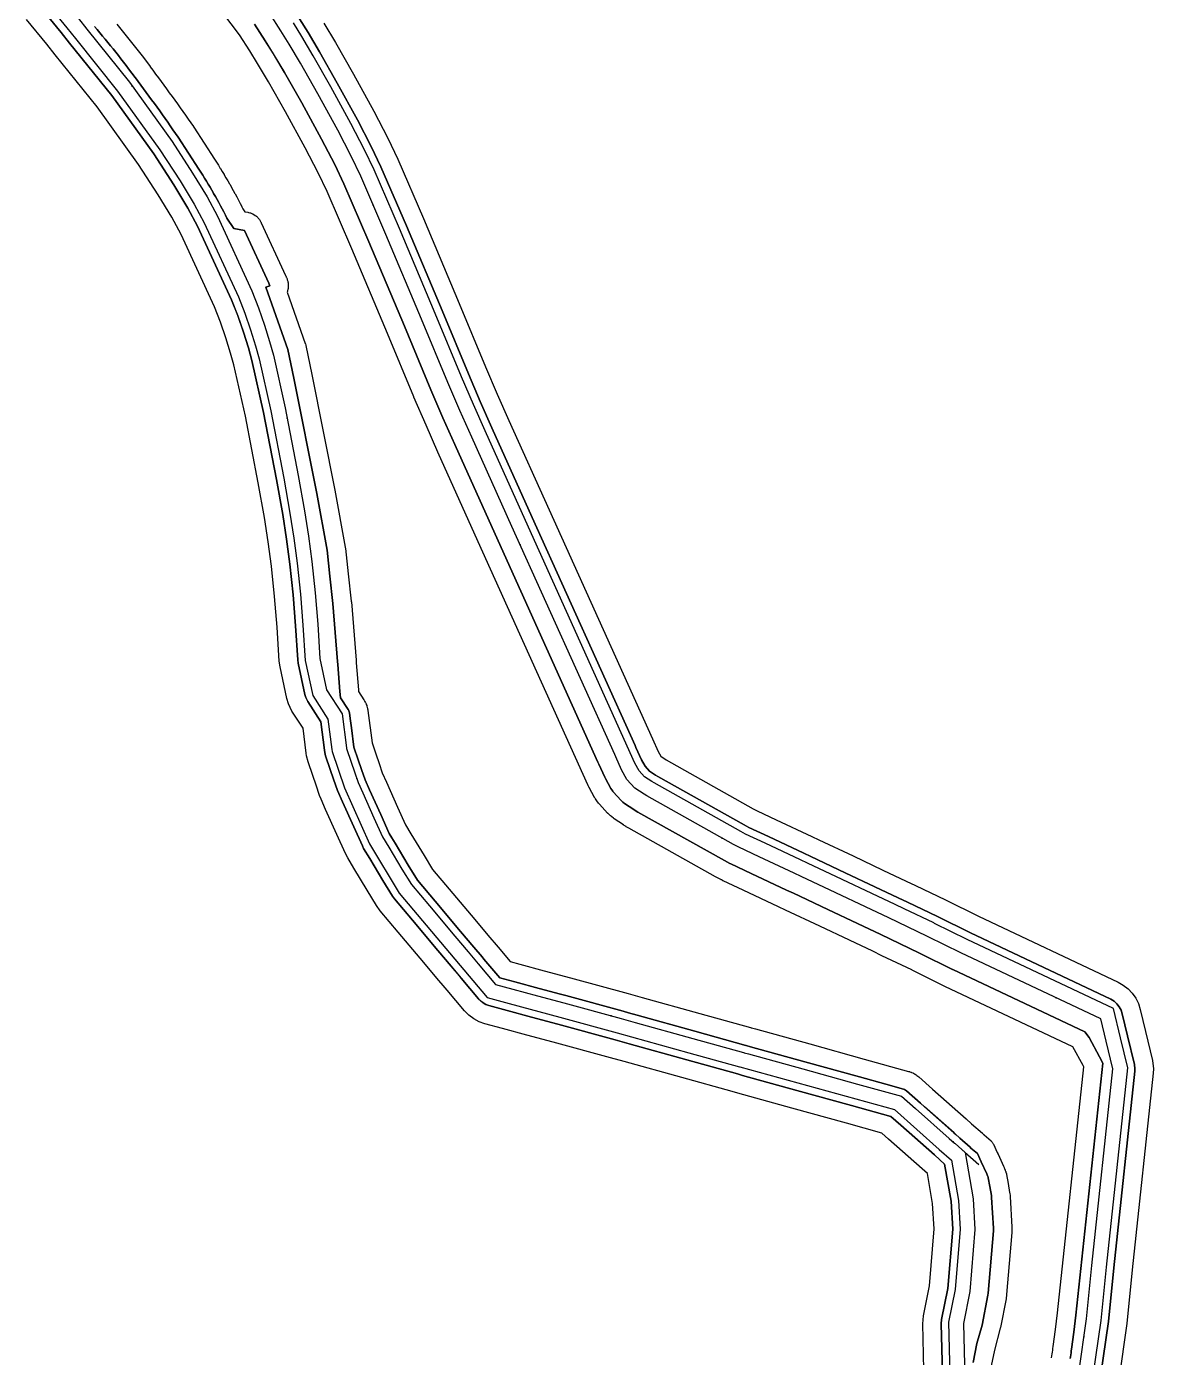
# Model space of a CAD drawing. Header units: inches. Extents: x 87989 to 118156, y 435697 to 451526.
# Drawn here: x 93021.5 to 93326, y 438852.3 to 439211.8 of the extents above; entities that cross this region are included whole.
import ezdxf

# ---------------------------------------------------------------- set-up
doc = ezdxf.new("R2010")
doc.units = ezdxf.units.IN
doc.header["$MEASUREMENT"] = 0
for name, color, linetype, true_color in [('As_waterkering_BWK', 7, 'Continuous', 0x7b8981), ('Beschermingszone_BWK', 7, 'Continuous', 0xcf890d), ('Grens_bebouwingsvrije_zone_BWK', 7, 'Continuous', 0x6789ae), ('Kernzone_BWK', 7, 'Continuous', 0xcb89af), ('Kunstwerken_BWK', 7, 'Continuous', 0xc78952), ('Referentiepunten_BWK', 7, 'Continuous', 0x178980)]:
    doc.layers.add(name, color=color, linetype=linetype, true_color=true_color)

msp = doc.modelspace()

# ---------------------------------------------------------------- linework, layer by layer
at = {"layer": 'As_waterkering_BWK'}
for points in [[(93035.5245, 439213.9066), (93037.8354, 439211.0393), (93049.3181, 439196.7382), (93060.8494, 439180.7496), (93066.406, 439172.1964), (93070.3268, 439165.7317), (93073.1189, 439160.5319), (93082.4413, 439140.3389), (93084.2366, 439135.7506), (93085.8481, 439131.1228), (93087.2151, 439126.6563), (93088.2261, 439123.0256), (93091.4266, 439108.7342), (93094.9436, 439090.4877), (93096.6536, 439080.9744), (93097.7407, 439074.1262), (93098.6023, 439067.2438), (93099.5021, 439058.8055), (93100.1957, 439050.348), (93100.7906, 439041.0718), (93102.6028, 439032.5952), (93106.7653, 439026.1515)], [(93313.2078, 438937.6914), (93311.7653, 438943.7117), (93273.9315, 438961.5323), (93265.1551, 438965.9052), (93264.9663, 438965.9933), (93256.9628, 438969.8057), (93254.5057, 438970.9832), (93248.172, 438973.9713), (93240.1718, 438977.7637), (93230.873, 438982.1408), (93228.9809, 438983.0367), (93219.4433, 438987.516), (93213.9635, 438990.0786), (93212.5619, 438990.8473), (93189.1557, 439003.9621), (93188.379, 439004.3889), (93185.8912, 439006.0648), (93183.7486, 439008.4112), (93182.3112, 439011.0269), (93180.7304, 439014.5303), (93180.4631, 439015.1227), (93152.689, 439076.6756), (93141.8057, 439100.8892), (93138.63, 439108.0607), (93135.3988, 439115.5868), (93128.2859, 439132.7338), (93118.6326, 439155.618), (93111.8359, 439171.3641), (93109.262, 439176.7189), (93105.6307, 439183.7433), (93100.2533, 439193.582), (93095.5358, 439201.8924), (93092.4787, 439207.0139), (93090.254, 439210.613), (93087.2156, 439215.2688)], [(93106.7653, 439026.1515), (93106.8111, 439026.0806), (93108.007, 439016.891), (93108.008, 439016.879), (93108.02, 439016.71), (93109.275, 439013.021), (93110.158, 439010.428), (93111.13, 439007.57), (93112.373, 439004.801), (93115.402, 438998.055), (93117.73, 438992.869), (93119.399, 438990.101), (93122.965, 438984.191), (93125.5, 438979.99), (93130.372, 438974.211), (93137.284, 438966.013), (93140.825, 438961.813), (93143.065, 438959.156), (93143.57, 438958.557), (93148.247, 438953.011), (93152.947, 438951.743), (93159.548, 438949.966), (93166.678, 438948.046), (93182.19, 438943.818), (93185.982, 438942.762), (93201.567, 438938.424), (93215.28, 438934.61), (93215.344, 438934.59), (93215.41, 438934.57), (93216.621, 438934.235), (93231.268, 438930.181), (93246.029, 438926.096), (93257.97, 438922.79), (93261.716, 438919.474), (93270.799, 438911.433), (93272.221, 438910.168), (93272.401, 438910.008), (93275.1471, 438907.5668), (93277.303, 438895.1341), (93277.7851, 438886.8431), (93276.3793, 438870.0434), (93274.6875, 438861.4364), (93275.0331, 438846.6803)], [(93305.827, 438848.0825), (93307.8987, 438862.6963), (93309.3339, 438877.0811), (93315.0035, 438930.1968), (93313.2078, 438937.6914)]]:
    msp.add_lwpolyline(points, dxfattribs=at)
at = {"layer": 'Beschermingszone_BWK'}
for points in [[(93298.498, 438852.1797), (93298.5762, 438852.6797), (93298.6504, 438853.1836), (93298.7266, 438853.6797), (93298.7949, 438854.1758), (93298.8672, 438854.6836), (93298.9336, 438855.1758), (93299.5313, 438859.7539), (93300.1133, 438864.2852), (93307.1953, 438930.7266), (93307.0098, 438931.0742), (93304.2754, 438936.168), (93269.6445, 438952.4961), (93269.4961, 438952.5703), (93260.8086, 438956.8984), (93260.7012, 438956.9492), (93252.6523, 438960.7813), (93250.2109, 438961.9531), (93243.8965, 438964.9297), (93235.9004, 438968.7227), (93226.6035, 438973.0977), (93224.7148, 438973.9922), (93215.1992, 438978.4609), (93209.7266, 438981.0195), (93209.6914, 438981.0391), (93209.6133, 438981.0742), (93209.584, 438981.0898), (93209.2969, 438981.2344), (93209.2617, 438981.2539), (93209.1895, 438981.293), (93209.1543, 438981.3125), (93207.7129, 438982.1016), (93184.3027, 438995.2188), (93183.5625, 438995.625), (93183.5156, 438995.6523), (93183.416, 438995.7109), (93183.3672, 438995.7383), (93182.9824, 438995.9727), (93182.9336, 438996.0039), (93182.8398, 438996.0625), (93182.7969, 438996.0938), (93180.3047, 438997.7695), (93180.25, 438997.8086), (93180.1426, 438997.8867), (93180.0898, 438997.9219), (93179.6602, 438998.2461), (93179.5527, 438998.332), (93179.3262, 438998.5273), (93179.2988, 438998.5508), (93179.2168, 438998.625), (93178.7383, 438999.0859), (93178.7012, 438999.1211), (93178.6797, 438999.1445), (93178.5645, 438999.2617), (93178.5059, 438999.3203), (93176.3457, 439001.6875), (93176.3145, 439001.7227), (93176.1582, 439001.9023), (93176.0664, 439002.0117), (93175.8848, 439002.2461), (93175.8066, 439002.3516), (93175.2813, 439003.1133), (93175.2578, 439003.1445), (93175.2109, 439003.2187), (93175.0762, 439003.4375), (93175.0371, 439003.5039), (93175.0117, 439003.5469), (93173.5469, 439006.2109), (93173.5234, 439006.2539), (93173.4785, 439006.3398), (93173.4551, 439006.3867), (93173.2773, 439006.7422), (93173.2598, 439006.7813), (93173.2168, 439006.8711), (93173.1953, 439006.9141), (93143.5703, 439072.5703), (93132.6738, 439096.8164), (93129.4629, 439104.0625), (93126.1914, 439111.6836), (93126.1797, 439111.7109), (93119.0605, 439128.875), (93109.4355, 439151.6914), (93102.7344, 439167.2148), (93100.3203, 439172.2383), (93100.3047, 439172.2734), (93096.8008, 439179.0469), (93091.5176, 439188.7148), (93086.8926, 439196.8594), (93083.9316, 439201.8203), (93081.8125, 439205.25), (93079.0313, 439209.5156), (93074.5195, 439215.4805)], [(93277.3008, 438850.9102), (93278.3008, 438856.0391), (93279.6992, 438861.0078), (93281.2852, 438869.0781), (93281.3613, 438869.625), (93282.7676, 438886.4258), (93282.7773, 438887.1328), (93282.2949, 438895.4258), (93282.2305, 438895.9883), (93281.8125, 438898.3906), (93281.3926, 438900.8047), (93281.3633, 438900.8711), (93281.3184, 438900.9766), (93281.2734, 438901.0859), (93281.2285, 438901.1914), (93281.1816, 438901.3008), (93281.1387, 438901.4063), (93281.0938, 438901.5156), (93281.0488, 438901.625), (93281.0039, 438901.7305), (93280.9609, 438901.8398), (93279.4805, 438905.0508), (93278.4316, 438907.3242), (93276.707, 438908.8203), (93276.4766, 438909.0625), (93273.7305, 438911.5039), (93273.5508, 438911.6641), (93272.6211, 438912.4883), (93272.127, 438912.9297), (93264.1543, 438919.9844), (93263.041, 438920.9727), (93259.2949, 438924.2891), (93259.0547, 438924.4688), (93258.7891, 438924.6133), (93258.5039, 438924.7187), (93253.6758, 438926.0547), (93246.5625, 438928.0234), (93231.8008, 438932.1094), (93217.1543, 438936.1641), (93215.9629, 438936.4922), (93215.8457, 438936.5273), (93202.1035, 438940.3516), (93186.5176, 438944.6875), (93184.1621, 438945.3438), (93182.7207, 438945.7461), (93167.2012, 438949.9766), (93165.7637, 438950.3633), (93160.0684, 438951.8984), (93153.4668, 438953.6758), (93149.373, 438954.7773), (93145.0996, 438959.8477), (93144.5938, 438960.4453), (93142.3535, 438963.1016), (93138.8125, 438967.3008), (93131.9004, 438975.5), (93127.1309, 438981.1602), (93124.6777, 438985.2227), (93121.1113, 438991.1328), (93120.2129, 438992.625), (93119.5059, 438993.7969), (93117.2266, 438998.875), (93114.1973, 439005.6211), (93112.9941, 439008.3047), (93112.0508, 439011.0742), (93111.168, 439013.6641), (93109.9922, 439017.1328), (93109.3145, 439022.3477), (93108.9844, 439024.8867), (93108.7949, 439026.3398), (93108.7344, 439026.6289), (93108.6328, 439026.9063), (93108.4902, 439027.1641), (93108.4453, 439027.2383), (93106.3691, 439030.4492), (93106.2109, 439032.1484), (93105.6191, 439039.4805), (93105.5703, 439040.2109), (93104.3008, 439055.9375), (93103.4414, 439063.3438), (93102.7129, 439070.2891), (93099.9492, 439085.6211), (93093.7402, 439116.7813), (93092.0898, 439124.5313), (93086.1699, 439141.3711), (93087.25, 439141.7734), (93087.0977, 439142.1602), (93086.9805, 439142.4336), (93080.4004, 439156.6875), (93077.5508, 439157.2109), (93075.6797, 439159.9883), (93075.25, 439160.8438), (93074.8086, 439161.6914), (93074.3672, 439162.5391), (93073.916, 439163.3789), (93073.4648, 439164.2227), (93073.002, 439165.0586), (93072.5371, 439165.8945), (93072.0762, 439166.6992), (93072.0371, 439166.7695), (93071.5898, 439167.5547), (93071.1055, 439168.3789), (93070.6191, 439169.1992), (93070.123, 439170.0195), (93069.6289, 439170.8359), (93069.123, 439171.6445), (93068.6172, 439172.457), (93068.0996, 439173.2617), (93062.5137, 439181.8594), (93062.4727, 439181.918), (93061.7949, 439182.8984), (93061.084, 439183.9102), (93060.373, 439184.9258), (93059.6582, 439185.9375), (93058.9434, 439186.9492), (93058.2227, 439187.957), (93057.5039, 439188.9648), (93056.7793, 439189.9687), (93056.0547, 439190.9727), (93055.3242, 439191.9727), (93054.5957, 439192.9766), (93053.8613, 439193.9727), (93053.1289, 439194.9688), (93052.3906, 439195.9648), (93051.6523, 439196.9609), (93050.9395, 439197.9063), (93050.8926, 439197.9688), (93049.0898, 439200.3711), (93048.4063, 439201.2695), (93047.7168, 439202.1602), (93047.0254, 439203.0547), (93046.3281, 439203.9414), (93045.6309, 439204.8281), (93044.9277, 439205.7109), (93044.2227, 439206.5938), (93043.5117, 439207.4688), (93042.7988, 439208.3477), (93042.0801, 439209.2188), (93041.3633, 439210.0898), (93040.6387, 439210.9531), (93039.9121, 439211.8164)], [(93045.9395, 439212.3984), (93046.668, 439211.5117), (93047.3926, 439210.6211), (93048.1172, 439209.7266), (93048.834, 439208.832), (93049.5488, 439207.9336), (93050.2598, 439207.0313), (93050.9707, 439206.1289), (93051.6719, 439205.2188), (93052.375, 439204.3125), (93053.0801, 439203.3828), (93054.8848, 439200.9844), (93054.9336, 439200.918), (93055.6582, 439199.9492), (93056.4043, 439198.9453), (93057.1504, 439197.9414), (93057.8906, 439196.9336), (93058.6309, 439195.9297), (93059.3672, 439194.918), (93060.1016, 439193.9063), (93060.834, 439192.8945), (93061.5645, 439191.8789), (93062.291, 439190.8633), (93063.0176, 439189.8438), (93064.4609, 439187.8047), (93065.1797, 439186.7813), (93065.8965, 439185.7539), (93066.5918, 439184.75), (93066.666, 439184.6406), (93066.6895, 439184.6055), (93072.3008, 439175.9727), (93072.8301, 439175.1484), (93072.8477, 439175.1211), (93073.3633, 439174.2969), (93073.8789, 439173.4688), (93073.8965, 439173.4414), (93074.4004, 439172.6094), (93074.9043, 439171.7813), (93074.9199, 439171.7539), (93075.4141, 439170.9141), (93075.9082, 439170.0742), (93075.9219, 439170.0508), (93076.3809, 439169.2461), (93076.416, 439169.1836), (93076.8848, 439168.3633), (93076.9043, 439168.332), (93077.375, 439167.4805), (93077.8457, 439166.6289), (93077.8613, 439166.6016), (93078.3203, 439165.7461), (93078.7813, 439164.8906), (93078.7969, 439164.8594), (93079.2441, 439163.9961), (93079.6934, 439163.1367), (93079.707, 439163.1094), (93080.0039, 439162.5195), (93080.5234, 439161.75), (93081.2988, 439161.6055), (93081.3379, 439161.6016), (93081.4941, 439161.5625), (93081.8809, 439161.4609), (93082.0391, 439161.4141), (93082.1914, 439161.3555), (93082.2559, 439161.3281), (93082.6191, 439161.1641), (93082.7051, 439161.125), (93082.8496, 439161.0469), (93082.9688, 439160.9727), (93083.3105, 439160.75), (93083.4531, 439160.6484), (93083.5801, 439160.543), (93083.6172, 439160.5117), (93083.9121, 439160.2422), (93083.9941, 439160.1641), (93084.1055, 439160.043), (93084.1836, 439159.9531), (93084.4316, 439159.6406), (93084.459, 439159.6055), (93084.5527, 439159.4727), (93084.6465, 439159.3203), (93084.8496, 439158.9609), (93084.9121, 439158.8438), (93084.9395, 439158.7852), (93091.5195, 439144.5313), (93091.5352, 439144.4961), (93091.5664, 439144.4297), (93091.5801, 439144.3945), (93091.6973, 439144.1211), (93091.709, 439144.0898), (93091.7402, 439144.0156), (93091.7539, 439143.9844), (93091.9063, 439143.5938), (93091.9453, 439143.4883), (93091.9746, 439143.3945), (93092.0977, 439142.9805), (93092.1133, 439142.918), (93092.1504, 439142.7578), (93092.1777, 439142.5977), (93092.1836, 439142.5547), (93092.2324, 439142.1289), (93092.2422, 439142.0078), (93092.248, 439141.8438), (93092.2441, 439141.6953), (93092.2168, 439141.2578), (93092.2012, 439141.0898), (93092.1738, 439140.9258), (93092.1543, 439140.8359), (93092.0547, 439140.418), (93092.0371, 439140.3477), (93091.9902, 439140.1914), (93091.9355, 439140.0469), (93096.8105, 439126.1758), (93096.8555, 439126.0352), (93096.9453, 439125.7109), (93096.9805, 439125.5703), (93098.6328, 439117.8047), (93098.6406, 439117.7734), (93104.8574, 439086.5742), (93104.8672, 439086.5313), (93107.6328, 439071.1758), (93107.6484, 439071.0859), (93107.6758, 439070.8906), (93107.6855, 439070.8125), (93108.4102, 439063.8945), (93109.2676, 439056.5117), (93109.2715, 439056.4688), (93109.2813, 439056.3828), (93109.2852, 439056.3398), (93110.5566, 439040.582), (93110.6055, 439039.8516), (93111.1914, 439032.5859), (93111.2324, 439032.1367), (93112.6914, 439029.8789), (93112.7402, 439029.8008), (93112.834, 439029.6406), (93112.8516, 439029.6133), (93112.8809, 439029.5625), (93113.0215, 439029.3008), (93113.0703, 439029.2109), (93113.1035, 439029.1367), (93113.2578, 439028.7969), (93113.2891, 439028.7227), (93113.3262, 439028.6289), (93113.4297, 439028.3516), (93113.4492, 439028.293), (93113.4863, 439028.1758), (93113.5879, 439027.8164), (93113.5977, 439027.7813), (93113.6309, 439027.6367), (93113.6934, 439027.3398), (93113.709, 439027.2578), (93113.7383, 439027.0742), (93113.752, 439026.9844), (93114.8867, 439018.2695), (93115.9023, 439015.2734), (93116.7852, 439012.6836), (93117.6504, 439010.1367), (93118.7598, 439007.668), (93121.7871, 439000.9219), (93123.9434, 438996.1211), (93125.3926, 438993.7148), (93128.959, 438987.8086), (93131.207, 438984.0781), (93135.7246, 438978.7227), (93142.6348, 438970.5234), (93146.1777, 438966.3242), (93148.9219, 438963.0703), (93152.1855, 438959.1992), (93154.7676, 438958.5), (93161.3672, 438956.7266), (93168.5078, 438954.8008), (93184.0488, 438950.5664), (93187.8594, 438949.5039), (93203.4434, 438945.168), (93217.1738, 438941.3477), (93217.209, 438941.3398), (93217.2871, 438941.3164), (93217.3223, 438941.3047), (93217.3711, 438941.2891), (93218.4863, 438940.9805), (93233.1348, 438936.9258), (93247.8965, 438932.8438), (93259.8379, 438929.5352), (93259.9277, 438929.5078), (93260.1094, 438929.4531), (93260.1543, 438929.4375), (93260.1992, 438929.4219), (93260.4844, 438929.3203), (93260.5918, 438929.2773), (93260.6582, 438929.2461), (93261.0039, 438929.0938), (93261.0859, 438929.0547), (93261.1738, 438929.0078), (93261.4395, 438928.8633), (93261.498, 438928.832), (93261.6035, 438928.7695), (93261.9199, 438928.5625), (93261.9531, 438928.543), (93262.0762, 438928.4531), (93262.3223, 438928.2656), (93262.3906, 438928.2148), (93262.5371, 438928.0938), (93262.6055, 438928.0352), (93266.3555, 438924.7148), (93275.4453, 438916.668), (93276.873, 438915.3984), (93279.7988, 438912.7969), (93279.875, 438912.7266), (93280.0254, 438912.582), (93280.0547, 438912.5508), (93280.0996, 438912.5078), (93280.2461, 438912.3516), (93282.125, 438910.7305), (93282.252, 438910.6133), (93282.3633, 438910.4922), (93282.4668, 438910.3672), (93282.5625, 438910.2344), (93282.6484, 438910.0937), (93282.7266, 438909.9492), (93282.7656, 438909.8633), (93283.791, 438907.5664), (93283.9297, 438907.3203), (93283.9922, 438907.2031), (93284.0215, 438907.1445), (93285.5, 438903.9336), (93285.5234, 438903.8828), (93285.5684, 438903.7773), (93285.5879, 438903.7344), (93285.6719, 438903.5273), (93285.709, 438903.4375), (93285.7598, 438903.3125), (93285.7949, 438903.2305), (93285.832, 438903.1406), (93285.877, 438903.0352), (93285.9219, 438902.9297), (93285.9844, 438902.7813), (93285.9961, 438902.75), (93286.0605, 438902.5938), (93286.1094, 438902.4648), (93286.1563, 438902.3086), (93286.2695, 438901.8828), (93286.3066, 438901.7266), (93286.3164, 438901.668), (93286.7383, 438899.25), (93287.1563, 438896.8438), (93287.168, 438896.7734), (93287.1875, 438896.6328), (93287.1914, 438896.6016), (93287.1973, 438896.5625), (93287.2617, 438895.9961), (93287.2695, 438895.9258), (93287.2813, 438895.7852), (93287.2852, 438895.7227), (93287.7676, 438887.4219), (93287.7715, 438887.3359), (93287.7754, 438887.1602), (93287.7773, 438887.1016), (93287.7754, 438887.0703), (93287.7676, 438886.3633), (93287.7637, 438886.2734), (93287.7559, 438886.0977), (93287.7539, 438886.0547), (93287.75, 438886.0078), (93286.3438, 438869.2109), (93286.3379, 438869.1406), (93286.3223, 438869.0039), (93286.3145, 438868.9453), (93286.2383, 438868.3867), (93286.2266, 438868.3203), (93286.2031, 438868.1836), (93286.1914, 438868.1133), (93284.6563, 438860.3086), (93284.6191, 438860.1484), (93283.043, 438854.2383), (93282.207, 438849.9492)], [(93083.123, 439212.3906), (93086.0332, 439207.9336), (93088.2051, 439204.418), (93091.2148, 439199.375), (93095.8848, 439191.1484), (93101.2148, 439181.3945), (93104.7871, 439174.4883), (93107.2852, 439169.2891), (93114.0332, 439153.6563), (93123.6738, 439130.8047), (93130.793, 439113.6445), (93134.0469, 439106.0625), (93137.2402, 439098.8516), (93148.1309, 439074.6211), (93175.9063, 439013.0664), (93176.1738, 439012.4727), (93177.7539, 439008.9688), (93177.9297, 439008.6172), (93179.3926, 439005.957), (93179.918, 439005.1953), (93180.0566, 439005.0391), (93182.1992, 439002.6914), (93182.6777, 439002.2344), (93183.0977, 439001.918), (93185.5859, 439000.2422), (93185.9707, 439000.0078), (93186.7305, 438999.5898), (93210.1387, 438986.4727), (93211.5586, 438985.6953), (93211.8457, 438985.5508), (93217.3223, 438982.9883), (93226.8477, 438978.5156), (93228.7383, 438977.6211), (93238.0371, 438973.2422), (93246.0352, 438969.4531), (93252.3594, 438966.4688), (93254.8066, 438965.293), (93262.834, 438961.4727), (93262.9824, 438961.4023), (93271.7012, 438957.0586), (93271.8008, 438957.0078), (93307.4629, 438940.2109), (93308.6191, 438938.6602), (93311.418, 438933.4336), (93312.3301, 438931.7305), (93305.0801, 438863.6992), (93304.4902, 438859.1094), (93303.8906, 438854.5195), (93303.8203, 438854), (93303.7461, 438853.4805), (93303.6738, 438852.9609), (93303.5957, 438852.4414), (93303.5195, 438851.9258)]]:
    msp.add_lwpolyline(points, dxfattribs=at)
for points in [[(93025.5079, 439216.7145, 0), (93030.8623, 439210.1298, 0), (93033.1604, 439207.2785, 0), (93044.5425, 439193.1026, 0), (93055.8975, 439177.3584, 0), (93061.3239, 439169.0056, 0), (93065.115, 439162.7547, 0), (93067.7472, 439157.8528, 0), (93076.9189, 439137.9862, 0), (93078.6077, 439133.6701, 0), (93080.1442, 439129.2576, 0), (93081.4554, 439124.9733, 0), (93082.4047, 439121.5642, 0), (93085.552, 439107.5106, 0), (93089.0452, 439089.3892, 0), (93090.7374, 439079.9732, 0), (93091.7994, 439073.283, 0), (93092.6419, 439066.553, 0), (93093.5281, 439058.2422, 0), (93094.2119, 439049.9108, 0), (93094.8029, 439040.6878, 0), (93094.9231, 439039.8174, 0), (93096.7354, 439031.3408, 0), (93096.9646, 439030.543, 0), (93097.4848, 439029.4673, 0), (93101.0361, 439023.9629, 0), (93102.035, 439016.2867, 0), (93102.1112, 439015.6681, 0), (93102.3397, 439014.7776, 0), (93103.595, 439011.0877, 0), (93104.4779, 439008.495, 0), (93105.5529, 439005.3755, 0), (93106.8993, 439002.3436, 0), (93109.9283, 438995.5976, 0), (93112.2562, 438990.4118, 0), (93112.5918, 438989.7708, 0), (93114.2612, 438987.002, 0), (93117.8278, 438981.0912, 0), (93120.3628, 438976.8901, 0), (93120.9127, 438976.1226, 0), (93125.7848, 438970.3435, 0), (93132.6968, 438962.1455, 0), (93136.2377, 438957.9456, 0), (93138.4777, 438955.2886, 0), (93138.983, 438954.6893, 0), (93143.6603, 438949.143, 0), (93144.2483, 438948.536, 0), (93144.9168, 438948.019, 0), (93145.6522, 438947.6027, 0), (93146.4395, 438947.2955, 0), (93151.3857, 438945.9497, 0), (93157.9881, 438944.1723, 0), (93165.109, 438942.2548, 0), (93180.5963, 438938.0336, 0), (93184.3727, 438936.9818, 0), (93199.9587, 438932.6436, 0), (93213.6335, 438928.8398, 0), (93215.0209, 438928.4523, 0), (93229.6676, 438924.3984, 0), (93244.4284, 438920.3134, 0), (93255.0319, 438917.3777, 0), (93257.739, 438914.9814, 0), (93266.8165, 438906.9453, 0), (93268.3243, 438905.604, 0), (93269.5936, 438904.4756, 0), (93271.333, 438894.4452, 0), (93271.7705, 438886.9195, 0), (93270.4279, 438870.8747, 0), (93268.7894, 438862.536, 0), (93268.6883, 438861.3662, 0), (93269.0033, 438847.8802, 0)], [(93311.7372, 438847.0639, 0), (93313.8541, 438861.9774, 0), (93315.3022, 438876.4648, 0), (93320.9696, 438929.56, 0), (93321.0035, 438930.1968, 0), (93320.8753, 438931.4168, 0), (93319.0426, 438939.0895, 0), (93317.6001, 438945.1097, 0), (93317.2786, 438946.081, 0), (93316.7958, 438946.983, 0), (93316.1661, 438947.7894, 0), (93315.408, 438948.4763, 0), (93314.5437, 438949.0237, 0), (93276.5481, 438966.9321, 0), (93267.6434, 438971.3645, 0), (93259.5494, 438975.2195, 0), (93257.0822, 438976.4018, 0), (93250.7371, 438979.3954, 0), (93242.7345, 438983.1889, 0), (93233.4344, 438987.5666, 0), (93231.5399, 438988.4636, 0), (93221.9895, 438992.9489, 0), (93216.6797, 438995.4321, 0), (93215.4708, 438996.0949, 0), (93192.0671, 439009.2083, 0), (93191.5064, 439009.5166, 0), (93189.8382, 439010.6403, 0), (93188.6621, 439011.9283, 0), (93187.6832, 439013.7097, 0), (93186.1994, 439016.998, 0), (93185.9321, 439017.5905, 0), (93158.1598, 439079.1394, 0), (93147.2851, 439103.3338, 0), (93144.1298, 439110.4589, 0), (93140.9265, 439117.9198, 0), (93133.8211, 439135.0493, 0), (93124.1511, 439157.9729, 0), (93117.2941, 439173.8526, 0), (93114.6309, 439179.3962, 0), (93110.9282, 439186.5597, 0), (93105.4947, 439196.5018, 0), (93100.7207, 439204.911, 0), (93097.6066, 439210.1289, 0), (93095.3182, 439213.83, 0)], [(93263.9786, 438848.8802, 0), (93263.689, 438861.3076, 0), (93263.8743, 438863.4523, 0), (93265.4684, 438871.5675, 0), (93266.7584, 438886.9832, 0), (93266.3579, 438893.8711, 0), (93264.9295, 438901.9318, 0), (93263.4977, 438903.2056, 0), (93254.4248, 438911.2376, 0), (93252.5835, 438912.8675, 0), (93243.0945, 438915.4946, 0), (93228.3339, 438919.5795, 0), (93213.6875, 438923.6334, 0), (93212.2076, 438924.0479, 0), (93198.6184, 438927.8266, 0), (93183.0317, 438932.165, 0), (93179.2682, 438933.2132, 0), (93163.8015, 438937.4288, 0), (93156.6882, 438939.3443, 0), (93150.0847, 438941.1219, 0), (93145.3818, 438942.3907, 0), (93143.8101, 438942.9455, 0), (93142.3402, 438943.7315, 0), (93141.006, 438944.7305, 0), (93139.838, 438945.9196, 0), (93135.1605, 438951.4662, 0), (93134.655, 438952.0658, 0), (93132.415, 438954.7227, 0), (93128.8742, 438958.9225, 0), (93121.9621, 438967.1207, 0), (93117.0899, 438972.8998, 0), (93116.0819, 438974.3068, 0), (93113.5468, 438978.508, 0), (93109.9798, 438984.4196, 0), (93108.3099, 438987.189, 0), (93107.6947, 438988.3642, 0), (93105.3669, 438993.5497, 0), (93102.3379, 439000.2957, 0), (93101.0947, 439003.0652, 0), (93100.7158, 439004.0282, 0), (93099.7445, 439006.8841, 0), (93098.8617, 439009.4767, 0), (93097.6061, 439013.1672, 0), (93097.1871, 439014.7999, 0), (93097.1016, 439015.4718, 0), (93096.2236, 439022.1981, 0), (93093.2198, 439026.8608, 0), (93092.2662, 439028.8329, 0), (93091.8459, 439030.2954, 0), (93090.0336, 439038.7721, 0), (93089.8131, 439040.3678, 0), (93089.2245, 439049.5464, 0), (93088.5499, 439057.7727, 0), (93087.6749, 439065.9774, 0), (93086.8484, 439072.5803, 0), (93085.8072, 439079.1389, 0), (93084.1298, 439088.4737, 0), (93080.6566, 439106.4908, 0), (93077.5536, 439120.3465, 0), (93076.6557, 439123.5709, 0), (93075.391, 439127.7032, 0), (93073.9169, 439131.9364, 0), (93072.3169, 439136.0256, 0), (93063.2708, 439155.6201, 0), (93060.7719, 439160.2738, 0), (93057.0889, 439166.3466, 0), (93051.771, 439174.5323, 0), (93040.5627, 439190.073, 0), (93029.2645, 439204.1445, 0), (93026.9772, 439206.9825, 0), (93021.5394, 439213.6767, 0)], [(93101.8798, 439212.7247, 0), (93105.0415, 439207.4265, 0), (93109.8626, 439198.935, 0), (93115.3427, 439188.9068, 0), (93119.1049, 439181.6272, 0), (93121.8426, 439175.9264, 0), (93128.7498, 439159.9354, 0), (93138.4337, 439136.9789, 0), (93145.533, 439119.864, 0), (93148.7129, 439112.4574, 0), (93151.8513, 439105.3709, 0), (93162.7188, 439081.1925, 0), (93190.6233, 439019.3507, 0), (93192.1598, 439015.9453, 0), (93192.942, 439014.6563, 0), (93194.3664, 439013.65, 0), (93217.895, 439000.4679, 0), (93218.9431, 438999.8933, 0), (93224.1113, 438997.4764, 0), (93233.6725, 438992.986, 0), (93235.569, 438992.0881, 0), (93244.8701, 438987.7098, 0), (93252.8746, 438983.9154, 0), (93259.2293, 438980.9173, 0), (93261.705, 438979.731, 0), (93269.7956, 438975.8773, 0), (93278.7285, 438971.4319, 0), (93316.4526, 438953.663, 0), (93317.8801, 438952.8555, 0), (93319.1717, 438951.8446, 0), (93320.2986, 438950.653, 0), (93321.2358, 438949.3071, 0), (93321.9625, 438947.8368, 0), (93322.4625, 438946.2748, 0), (93323.905, 438940.2545, 0), (93325.7686, 438932.4334, 0), (93326.0035, 438930.1968, 0), (93325.9414, 438929.0293, 0), (93320.2757, 438875.9513, 0), (93318.817, 438861.3783, 0), (93316.6624, 438846.2151, 0)]]:
    msp.add_polyline3d(points, dxfattribs=at)
at = {"layer": 'Grens_bebouwingsvrije_zone_BWK'}
for points in [[(93027.0924, 439217.9274), (93032.4164, 439211.3887), (93034.7187, 439208.5321), (93046.1343, 439194.3145), (93057.5481, 439178.4888), (93063.0179, 439170.0692), (93066.8523, 439163.747), (93069.5378, 439158.7458), (93078.7597, 439138.7704), (93080.484, 439134.3636), (93082.0455, 439129.8793), (93083.3753, 439125.5343), (93084.3452, 439122.0513), (93087.5102, 439107.9185), (93091.0112, 439089.7553), (93092.7094, 439080.3069), (93093.7799, 439073.5641), (93094.6287, 439066.7833), (93095.5195, 439058.4299), (93096.2061, 439050.0565), (93096.8175, 439040.5227), (93098.8446, 439031.0412), (93102.9611, 439024.6688), (93104.0285, 439016.4666), (93104.0667, 439015.9111), (93107.4037, 439006.1037), (93114.1798, 438991.0105), (93122.2383, 438977.6531), (93145.9963, 438949.4752), (93151.9062, 438947.8808), (93165.6321, 438944.1852), (93181.1275, 438939.9617), (93200.4948, 438934.5704), (93214.1509, 438930.7721), (93214.184, 438930.7619), (93214.2966, 438930.7278), (93256.0114, 438919.1817), (93268.144, 438908.4412), (93271.4447, 438905.5062), (93273.323, 438894.6748), (93273.7754, 438886.8941), (93272.4117, 438870.5976), (93270.6783, 438861.7794), (93271.0133, 438847.4802)], [(93309.7707, 438847.4028), (93311.8707, 438862.2168), (93313.3128, 438876.6702), (93319.0541, 438930.4581), (93317.0977, 438938.6234), (93315.2076, 438946.5118), (93275.6759, 438965.1321), (93266.8931, 438969.5082), (93266.6722, 438969.6113), (93258.6872, 438973.4149), (93256.2234, 438974.5956), (93249.882, 438977.5874), (93241.8803, 438981.3805), (93232.5806, 438985.758), (93230.6869, 438986.6546), (93221.1408, 438991.138), (93215.7743, 438993.6476), (93214.5012, 438994.3457), (93191.0967, 439007.4596), (93190.464, 439007.8074), (93188.5225, 439009.1152), (93187.0243, 439010.7559), (93185.8925, 439012.8154), (93156.3362, 439078.3181), (93145.4587, 439102.5189), (93142.2966, 439109.6596), (93139.0841, 439117.1422), (93131.9761, 439134.2775), (93122.3116, 439157.188), (93115.4762, 439173.0238), (93112.842, 439178.5041), (93109.1628, 439185.6212), (93103.7478, 439195.5287), (93098.9928, 439203.9051), (93095.8975, 439209.0907), (93093.6306, 439212.758)]]:
    msp.add_lwpolyline(points, dxfattribs=at)
at = {"layer": 'Kernzone_BWK'}
for points in [[(93269.0039, 438847.8789), (93268.6875, 438861.3672), (93268.7891, 438862.5352), (93270.4297, 438870.875), (93271.7695, 438886.918), (93271.332, 438894.4453), (93269.5938, 438904.4766), (93268.3242, 438905.6055), (93266.8164, 438906.9453), (93257.7383, 438914.9805), (93255.0313, 438917.3789), (93244.4297, 438920.3125), (93229.668, 438924.3984), (93215.0195, 438928.4531), (93213.6328, 438928.8398), (93199.957, 438932.6445), (93184.3711, 438936.9805), (93180.5977, 438938.0352), (93165.1094, 438942.2539), (93157.9883, 438944.1719), (93151.3867, 438945.9492), (93146.4414, 438947.2969), (93145.6523, 438947.6016), (93144.918, 438948.0195), (93144.25, 438948.5352), (93143.6602, 438949.1445), (93138.9844, 438954.6875), (93138.4766, 438955.2891), (93136.2383, 438957.9453), (93132.6953, 438962.1445), (93125.7852, 438970.3438), (93120.9141, 438976.1211), (93120.3633, 438976.8906), (93117.8281, 438981.0898), (93114.2617, 438987.0039), (93112.5938, 438989.7695), (93112.2578, 438990.4102), (93109.9297, 438995.5977), (93106.8984, 439002.3438), (93105.5547, 439005.375), (93104.4766, 439008.4961), (93103.5938, 439011.0859), (93102.3398, 439014.7773), (93102.1094, 439015.668), (93102.0352, 439016.2852), (93101.0352, 439023.9648), (93097.4844, 439029.4688), (93096.9648, 439030.543), (93096.7344, 439031.3398), (93094.9219, 439039.8164), (93094.8047, 439040.6875), (93094.2109, 439049.9102), (93093.5273, 439058.2422), (93092.6406, 439066.5547), (93091.8008, 439073.2813), (93090.7383, 439079.9727), (93089.0469, 439089.3906), (93085.5508, 439107.5117), (93082.4063, 439121.5625), (93081.457, 439124.9727), (93080.1445, 439129.2578), (93078.6094, 439133.6719), (93076.918, 439137.9844), (93067.7461, 439157.8516), (93065.1133, 439162.7539), (93061.3242, 439169.0039), (93055.8984, 439177.3594), (93044.543, 439193.1016), (93033.1602, 439207.2773), (93030.8633, 439210.1289), (93025.5078, 439216.7148)], [(93095.3164, 439213.8281), (93097.6055, 439210.1289), (93100.7188, 439204.9102), (93105.4961, 439196.5), (93110.9297, 439186.5586), (93114.6328, 439179.3945), (93117.293, 439173.8516), (93124.1523, 439157.9727), (93133.8203, 439135.0508), (93140.9258, 439117.918), (93144.1289, 439110.457), (93147.2852, 439103.332), (93158.1602, 439079.1406), (93185.9336, 439017.5898), (93186.1992, 439016.9961), (93187.6836, 439013.7109), (93188.6602, 439011.9297), (93189.8398, 439010.6406), (93191.5078, 439009.5156), (93192.0664, 439009.207), (93215.4727, 438996.0938), (93216.6797, 438995.4336), (93221.9883, 438992.9492), (93231.5391, 438988.4648), (93233.4336, 438987.5664), (93242.7344, 438983.1875), (93250.7383, 438979.3945), (93257.082, 438976.4023), (93259.5508, 438975.2187), (93267.6445, 438971.3633), (93276.5469, 438966.9336), (93314.543, 438949.0234), (93315.4063, 438948.4766), (93316.168, 438947.7891), (93316.7969, 438946.9844), (93317.2773, 438946.082), (93317.6016, 438945.1094), (93319.043, 438939.0898), (93320.875, 438931.418), (93321.0039, 438930.1953), (93320.9688, 438929.5586), (93315.3008, 438876.4648), (93313.8555, 438861.9766), (93311.7383, 438847.0625)], [(93039.9141, 439211.8164), (93040.6367, 439210.9531), (93041.3633, 439210.0898), (93042.082, 439209.2188), (93042.8008, 439208.3477), (93043.5117, 439207.4688), (93044.2227, 439206.5938), (93044.9258, 439205.7109), (93045.6328, 439204.8281), (93046.3281, 439203.9414), (93047.0273, 439203.0547), (93047.7188, 439202.1602), (93048.4063, 439201.2695), (93049.0898, 439200.3711), (93050.8945, 439197.9688), (93050.9414, 439197.9063), (93051.6523, 439196.9609), (93052.3906, 439195.9648), (93053.1289, 439194.9688), (93053.8633, 439193.9727), (93054.5977, 439192.9766), (93055.3242, 439191.9727), (93056.0547, 439190.9727), (93056.7773, 439189.9687), (93057.5039, 439188.9648), (93058.2227, 439187.957), (93058.9414, 439186.9492), (93059.6563, 439185.9375), (93060.3711, 439184.9258), (93061.0859, 439183.9102), (93061.793, 439182.8984), (93062.4727, 439181.918), (93062.5117, 439181.8594), (93068.1016, 439173.2617), (93068.6172, 439172.457), (93069.1211, 439171.6445), (93069.6289, 439170.8359), (93070.125, 439170.0195), (93070.6211, 439169.1992), (93071.1055, 439168.3789), (93071.5898, 439167.5547), (93072.0352, 439166.7695), (93072.0742, 439166.6992), (93072.5391, 439165.8945), (93073, 439165.0586), (93073.4648, 439164.2227), (93073.9141, 439163.3789), (93074.3672, 439162.5391), (93074.8086, 439161.6914), (93075.25, 439160.8438), (93075.6797, 439159.9883), (93077.5508, 439157.2109), (93080.3984, 439156.6875), (93086.9805, 439142.4336), (93087.0977, 439142.1602), (93087.25, 439141.7734), (93086.1719, 439141.3711), (93092.0898, 439124.5313), (93093.7383, 439116.7813), (93099.9492, 439085.6211), (93102.7148, 439070.2891), (93103.4414, 439063.3438), (93104.3008, 439055.9375), (93105.5703, 439040.2109), (93105.6211, 439039.4805), (93106.2109, 439032.1484), (93106.3711, 439030.4492), (93108.4453, 439027.2383), (93108.4922, 439027.1641), (93108.6328, 439026.9063), (93108.7344, 439026.6289), (93108.793, 439026.3398), (93108.9844, 439024.8867), (93109.3125, 439022.3477), (93109.9922, 439017.1328), (93111.168, 439013.6641), (93112.0508, 439011.0742), (93112.9922, 439008.3047), (93114.1992, 439005.6211), (93117.2266, 438998.875), (93119.5039, 438993.7969), (93120.2148, 438992.625), (93121.1133, 438991.1328), (93124.6758, 438985.2227), (93127.1289, 438981.1602), (93131.9023, 438975.5), (93138.8125, 438967.3008), (93142.3555, 438963.1016), (93144.5938, 438960.4453), (93145.0977, 438959.8477), (93149.3711, 438954.7773), (93153.4688, 438953.6758), (93160.0664, 438951.8984), (93165.7617, 438950.3633), (93167.1992, 438949.9766), (93182.7227, 438945.7461), (93184.1641, 438945.3438), (93186.5195, 438944.6875), (93202.1016, 438940.3516), (93215.8477, 438936.5273), (93215.9648, 438936.4922), (93217.1563, 438936.1641), (93231.8008, 438932.1094), (93246.5625, 438928.0234), (93253.6758, 438926.0547), (93258.5039, 438924.7187), (93258.7891, 438924.6133), (93259.0547, 438924.4688), (93259.2969, 438924.2891), (93263.043, 438920.9727), (93264.1563, 438919.9844), (93272.125, 438912.9297), (93272.6211, 438912.4883), (93273.5508, 438911.6641), (93273.7305, 438911.5039), (93276.4766, 438909.0625), (93276.707, 438908.8203), (93278.4336, 438907.3242), (93279.4805, 438905.0508), (93280.9609, 438901.8398), (93281.0039, 438901.7305), (93281.0469, 438901.625), (93281.0938, 438901.5156), (93281.1367, 438901.4063), (93281.1836, 438901.3008), (93281.2266, 438901.1914), (93281.2734, 438901.0859), (93281.3203, 438900.9766), (93281.3633, 438900.8711), (93281.3906, 438900.8047), (93281.8125, 438898.3906), (93282.2305, 438895.9883), (93282.293, 438895.4258), (93282.7773, 438887.1328), (93282.7695, 438886.4258), (93281.3633, 438869.625), (93281.2852, 438869.0781), (93279.6992, 438861.0078), (93278.3008, 438856.0391), (93277.3008, 438850.9102)], [(93303.5195, 438851.9258), (93303.5977, 438852.4414), (93303.6758, 438852.9609), (93303.7461, 438853.4805), (93303.8203, 438854), (93303.8906, 438854.5195), (93304.4883, 438859.1094), (93305.0781, 438863.6992), (93312.3281, 438931.7305), (93311.418, 438933.4336), (93308.6211, 438938.6602), (93307.4609, 438940.2109), (93271.8008, 438957.0078), (93271.7031, 438957.0586), (93262.9844, 438961.4023), (93262.8359, 438961.4727), (93254.8086, 438965.293), (93252.3594, 438966.4688), (93246.0352, 438969.4531), (93238.0352, 438973.2422), (93228.7383, 438977.6211), (93226.8477, 438978.5156), (93217.3203, 438982.9883), (93211.8438, 438985.5508), (93211.5586, 438985.6953), (93210.1367, 438986.4727), (93186.7305, 438999.5898), (93185.9688, 439000.0078), (93185.5859, 439000.2422), (93183.0977, 439001.918), (93182.6758, 439002.2344), (93182.1992, 439002.6914), (93180.0547, 439005.0391), (93179.918, 439005.1953), (93179.3906, 439005.957), (93177.9297, 439008.6172), (93177.7539, 439008.9688), (93176.1719, 439012.4727), (93175.9063, 439013.0664), (93148.1289, 439074.6211), (93137.2383, 439098.8516), (93134.0469, 439106.0625), (93130.793, 439113.6445), (93123.6719, 439130.8047), (93114.0352, 439153.6563), (93107.2852, 439169.2891), (93104.7852, 439174.4883), (93101.2148, 439181.3945), (93095.8867, 439191.1484), (93091.2148, 439199.375), (93088.207, 439204.418), (93086.0352, 439207.9336), (93083.1211, 439212.3906)]]:
    msp.add_lwpolyline(points, dxfattribs=at)
at = {"layer": 'Kunstwerken_BWK'}
msp.add_lwpolyline([(93106.7653, 439026.1515), (93106.8111, 439026.0806), (93108.007, 439016.891), (93108.008, 439016.879), (93108.02, 439016.71), (93109.275, 439013.021), (93110.158, 439010.428), (93111.13, 439007.57), (93112.373, 439004.801), (93115.402, 438998.055), (93117.73, 438992.869), (93119.399, 438990.101), (93122.965, 438984.191), (93125.5, 438979.99), (93130.372, 438974.211), (93137.284, 438966.013), (93140.825, 438961.813), (93143.065, 438959.156), (93143.57, 438958.557), (93148.247, 438953.011), (93152.947, 438951.743), (93159.548, 438949.966), (93166.678, 438948.046), (93182.19, 438943.818), (93185.982, 438942.762), (93201.567, 438938.424), (93215.28, 438934.61), (93215.344, 438934.59), (93215.41, 438934.57), (93216.621, 438934.235), (93231.268, 438930.181), (93246.029, 438926.096), (93257.97, 438922.79), (93261.716, 438919.474), (93270.799, 438911.433), (93272.221, 438910.168), (93272.401, 438910.008), (93275.0143, 438907.6849), (93278.815, 438904.3629)], dxfattribs=at)
at = {"layer": 'Referentiepunten_BWK'}
for p in [(93050.0785, 439195.6839), (93115.2207, 439163.5223), (93091.951, 439106.0135), (93154.9139, 439071.7449), (93110.7624, 439008.6509), (93209.5165, 438992.5537), (93299.7079, 438949.391), (93179.5347, 438944.5417), (93271.8978, 438910.4556), (93307.2108, 438857.8439)]:
    msp.add_point(p, dxfattribs=at)

doc.saveas('drawing.dxf')
